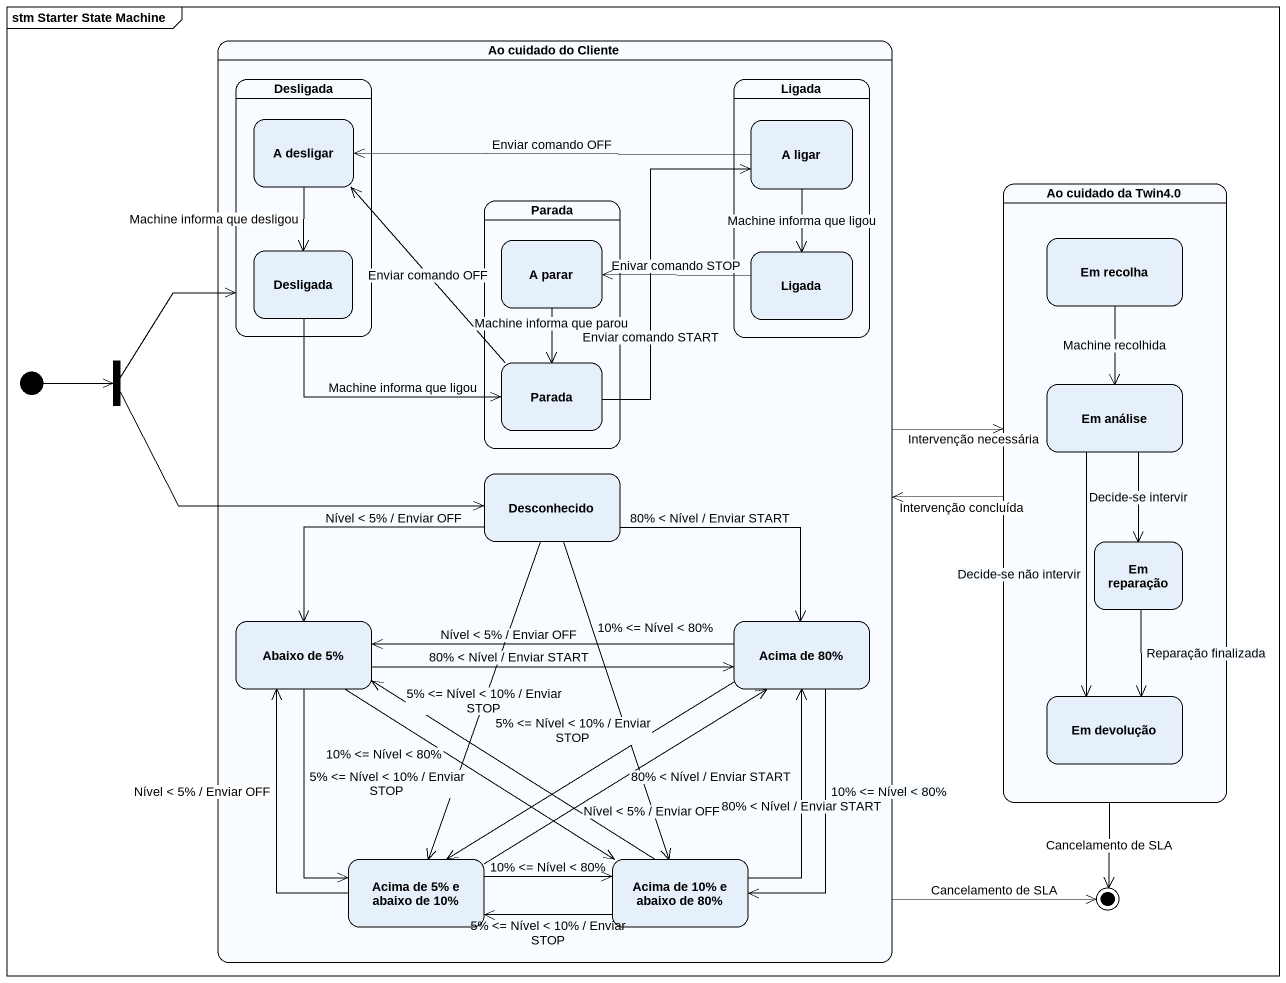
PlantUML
@startuml
mainframe stm Starter State Machine
hide empty description
state "Ao cuidado do Cliente" as Ao_cuidado_do_Cliente {
  state Desligada {
    state "A desligar" as A_desligar
    state "Desligada" as Desligada_2
  }
  state Ligada {
    state "A ligar" as A_ligar
    state "Ligada" as Ligada_2
  }
  state Parada {
    state "A parar" as A_parar
    state "Parada" as Parada_2
  }
  state Desconhecido
  state "Abaixo de 5%" as Abaixo_de_5
  state "Acima de 80%" as Acima_de_80
  state "Acima de 5% e abaixo de 10%" as Acima_de_5_e_abaixo_de_10
  state "Acima de 10% e abaixo de 80%" as Acima_de_10_e_abaixo_de_80
}
state "Ao cuidado da Twin4.0" as Ao_cuidado_da_Twin4_0 {
  state "Em recolha" as Em_recolha
  state "Em análise" as Em_análise
  state "Em reparação" as Em_reparação
  state "Em devolução" as Em_devolução
}
state fork1 <<fork>>
[*] -right-> fork1
Ao_cuidado_do_Cliente -right-> Ao_cuidado_da_Twin4_0 : Intervenção necessária
A_desligar --> Desligada_2 : Machine informa que desligou
A_ligar -left-> A_desligar : Enviar comando OFF
A_ligar --> Ligada_2 : Machine informa que ligou
Ao_cuidado_da_Twin4_0 -left-> Ao_cuidado_do_Cliente : Intervenção concluída
A_parar --> Parada_2 : Machine informa que parou
Em_recolha --> Em_análise : Machine recolhida
Desligada_2 -right-> Parada_2 : Machine informa que ligou
Ligada_2 -left-> A_parar : Enivar comando STOP
fork1 -up-> Desligada
fork1 -right-> Desconhecido
Parada_2 -up-> A_desligar : Enviar comando OFF
Parada_2 -up-> A_ligar : Enviar comando START
Em_análise --> Em_reparação : Decide-se intervir
Em_análise --> Em_devolução : Decide-se não intervir
Desconhecido -left-> Abaixo_de_5 : Nível < 5% / Enviar OFF
Desconhecido -right-> Acima_de_80 : 80% < Nível / Enviar START
Desconhecido --> Acima_de_5_e_abaixo_de_10 : 5% <= Nível < 10% / Enviar STOP
Desconhecido --> Acima_de_10_e_abaixo_de_80 : 10% <= Nível < 80%
Em_reparação --> Em_devolução : Reparação finalizada
Abaixo_de_5 -right-> Acima_de_80 : 80% < Nível / Enviar START
Abaixo_de_5 --> Acima_de_5_e_abaixo_de_10 : 5% <= Nível < 10% / Enviar STOP
Abaixo_de_5 --> Acima_de_10_e_abaixo_de_80 : 10% <= Nível < 80%
Acima_de_80 -left-> Abaixo_de_5 : Nível < 5% / Enviar OFF
Acima_de_80 --> Acima_de_5_e_abaixo_de_10 : 5% <= Nível < 10% / Enviar STOP
Acima_de_80 --> Acima_de_10_e_abaixo_de_80 : 10% <= Nível < 80%
Acima_de_5_e_abaixo_de_10 -up-> Abaixo_de_5 : Nível < 5% / Enviar OFF
Acima_de_5_e_abaixo_de_10 -up-> Acima_de_80 : 80% < Nível / Enviar START
Acima_de_5_e_abaixo_de_10 -right-> Acima_de_10_e_abaixo_de_80 : 10% <= Nível < 80%
Acima_de_10_e_abaixo_de_80 -up-> Abaixo_de_5 : Nível < 5% / Enviar OFF
Acima_de_10_e_abaixo_de_80 -up-> Acima_de_80 : 80% < Nível / Enviar START
Acima_de_10_e_abaixo_de_80 -left-> Acima_de_5_e_abaixo_de_10 : 5% <= Nível < 10% / Enviar STOP
Ao_cuidado_do_Cliente --> [*] : Cancelamento de SLA
Ao_cuidado_da_Twin4_0 --> [*] : Cancelamento de SLA
@enduml
